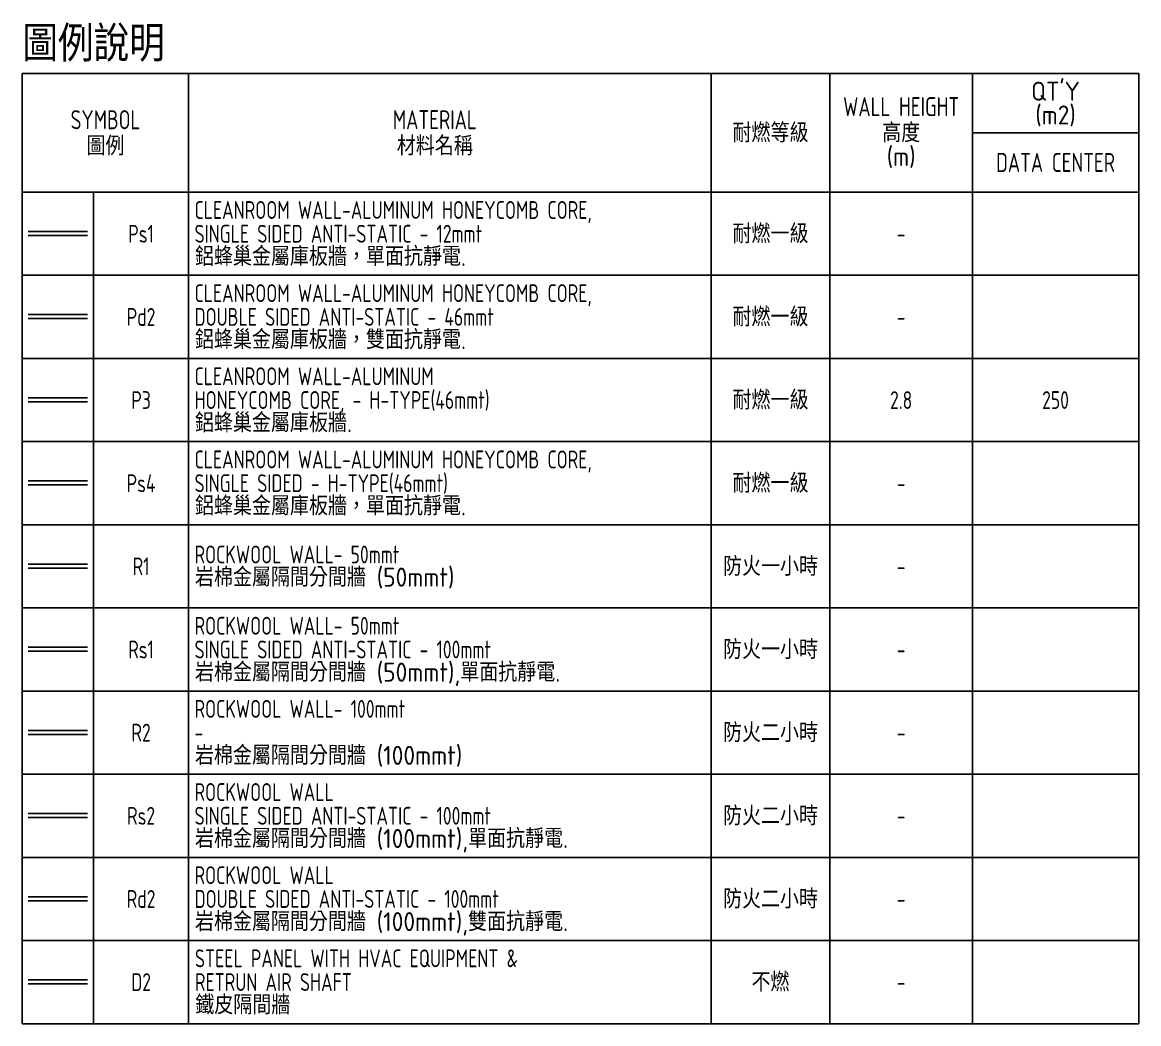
# Model space of a CAD drawing. Extents: x -186874 to 85479, y 4933 to 73531.
# Drawn here: x -106622 to -59622, y 25465 to 67614 of the extents above; entities that cross this region are included whole.
import ezdxf
from ezdxf.enums import TextEntityAlignment as Align

# ---------------------------------------------------------------- set-up
doc = ezdxf.new("R2010")
doc.units = 0
doc.header["$LTSCALE"] = 5
for name, color, linetype in [('A-W-2F', 244, 'Continuous'), ('A-W-D-2F', 30, 'Continuous'), ('a-w-d-P2', 140, 'Continuous'), ('A-W-DCC-D2', 200, 'Continuous'), ('A-W-P3', 24, 'Continuous'), ('A-W-R1', 190, 'Continuous'), ('A-W-S-2F', 184, 'Continuous'), ('a-W-s-P1', 106, 'Continuous'), ('a-W-s-P4', 154, 'Continuous'), ('A-W-Ss1', 191, 'Continuous'), ('NOTEFORM', 5, 'Continuous'), ('NOTETEXT', 4, 'Continuous')]:
    doc.layers.add(name, color=color, linetype=linetype)
doc.styles.add('AA-TXT', font='isocp.shx', dxfattribs={"width": 0.8, "bigfont": 'chineset.shx'})

msp = doc.modelspace()

# ---------------------------------------------------------------- linework, layer by layer
at = {"layer": 'A-W-2F', "ltscale": 0.2}
for p, q in [((-106372, 37811), (-103872, 37811)), ((-106372, 37642), (-103872, 37642))]:
    msp.add_line(p, q, dxfattribs=at)
at = {"layer": 'A-W-D-2F', "ltscale": 0.2}
for p, q in [((-106372, 30811), (-103872, 30811)), ((-106372, 30642), (-103872, 30642))]:
    msp.add_line(p, q, dxfattribs=at)
at = {"layer": 'a-w-d-P2'}
for p, q in [((-106372, 55311), (-103872, 55311)), ((-106372, 55142), (-103872, 55142))]:
    msp.add_line(p, q, dxfattribs=at)
at = {"layer": 'A-W-DCC-D2', "ltscale": 0.2}
for p, q in [((-106372, 27311), (-103872, 27311)), ((-106372, 27142), (-103872, 27142))]:
    msp.add_line(p, q, dxfattribs=at)
at = {"layer": 'A-W-P3'}
for p, q in [((-106372, 51811), (-103872, 51811)), ((-106372, 51642), (-103872, 51642))]:
    msp.add_line(p, q, dxfattribs=at)
at = {"layer": 'A-W-R1', "ltscale": 0.2}
for p, q in [((-106372, 44811), (-103872, 44811)), ((-106372, 44642), (-103872, 44642))]:
    msp.add_line(p, q, dxfattribs=at)
at = {"layer": 'A-W-S-2F', "ltscale": 0.2}
for p, q in [((-106372, 34311), (-103872, 34311)), ((-106372, 34142), (-103872, 34142))]:
    msp.add_line(p, q, dxfattribs=at)
at = {"layer": 'a-W-s-P1'}
for p, q in [((-106372, 58811), (-103872, 58811)), ((-106372, 58642), (-103872, 58642))]:
    msp.add_line(p, q, dxfattribs=at)
at = {"layer": 'a-W-s-P4'}
for p, q in [((-106372, 48311), (-103872, 48311)), ((-106372, 48142), (-103872, 48142))]:
    msp.add_line(p, q, dxfattribs=at)
at = {"layer": 'A-W-Ss1', "ltscale": 0.2}
for p, q in [((-106372, 41311), (-103872, 41311)), ((-106372, 41142), (-103872, 41142))]:
    msp.add_line(p, q, dxfattribs=at)
at = {"layer": 'NOTEFORM'}
for p, q in [((-106622, 25465), (-106622, 65465)), ((-106622, 65465), (-59622, 65465)), ((-99622, 25465), (-99622, 65465)), ((-77622, 25465), (-77622, 65465)), ((-72622, 25465), (-72622, 65465)), ((-66622, 25465), (-66622, 65465)), ((-59622, 25465), (-59622, 65465)), ((-66622, 62965), (-59622, 62965)), ((-106622, 60465), (-59622, 60465)), ((-103622, 25465), (-103622, 60465)), ((-106622, 56965), (-59622, 56965)), ((-106622, 53465), (-59622, 53465)), ((-106622, 49965), (-59622, 49965)), ((-106622, 46465), (-59622, 46465)), ((-106622, 42965), (-59622, 42965)), ((-106622, 39465), (-59622, 39465)), ((-106622, 35965), (-59622, 35965)), ((-106622, 32465), (-59622, 32465)), ((-106622, 28965), (-59622, 28965)), ((-106622, 25465), (-59622, 25465))]:
    msp.add_line(p, q, dxfattribs=at)

# ---------------------------------------------------------------- texts
at = {"layer": 'NOTETEXT', "style": 'AA-TXT'}
for s, height, p in [('圖例說明', 1500, (-106622, 66715)), ('鋁蜂巢金屬庫板牆，單面抗靜電.', 800, (-99356, 57760)), ('鋁蜂巢金屬庫板牆，雙面抗靜電.', 800, (-99356, 54260)), ('鋁蜂巢金屬庫板牆.', 800, (-99356, 50760)), ('鋁蜂巢金屬庫板牆，單面抗靜電.', 800, (-99356, 47260)), ('岩棉金屬隔間分間牆 (50mmt)', 800, (-99356, 44260)), ('岩棉金屬隔間分間牆 (50mmt),單面抗靜電.', 800, (-99356, 40260)), ('岩棉金屬隔間分間牆 (100mmt)', 800, (-99356, 36760)), ('岩棉金屬隔間分間牆 (100mmt),單面抗靜電.', 800, (-99356, 33260)), ('岩棉金屬隔間分間牆 (100mmt),雙面抗靜電.', 800, (-99356, 29760)), ('鐵皮隔間牆', 800, (-99340, 26260))]:
    msp.add_text(s, height=height, dxfattribs=at).set_placement(p, align=Align.MIDDLE_LEFT)
for s, p in [("QT'Y", (-63122, 64715)), ('(m2)', (-63122, 63715)), ('耐燃等級', (-75122, 62965)), ('高度', (-69622, 62965)), ('圖例', (-103122, 62415)), ('材料名稱', (-89256, 62415)), ('(m)', (-69622, 61965)), ('耐燃一級', (-75122, 58715)), ('耐燃一級', (-75122, 55215)), ('耐燃一級', (-75122, 51715)), ('耐燃一級', (-75122, 48215)), ('防火一小時', (-75122, 44715)), ('防火一小時', (-75122, 41215)), ('防火二小時', (-75122, 37715)), ('防火二小時', (-75122, 34215)), ('防火二小時', (-75122, 30715)), ('不燃', (-75122, 27215))]:
    msp.add_text(s, height=800, dxfattribs=at).set_placement(p, align=Align.MIDDLE_CENTER)
at = {"layer": 'NOTETEXT', "style": 'AA-TXT', "width": 0.8}
for s, p in [('WALL HEIGHT', (-69622, 64065)), ('SYMBOL', (-103122, 63515)), ('MATERIAL', (-89256, 63515)), ('DATA CENTER', (-63122, 61715))]:
    msp.add_text(s, height=800, dxfattribs=at).set_placement(p, align=Align.MIDDLE_CENTER)
for s, p in [('CLEANROOM WALL-ALUMINUM HONEYCOMB CORE,', (-99372, 59715)), ('SINGLE SIDED ANTI-STATIC - 12mmt', (-99372, 58715)), ('CLEANROOM WALL-ALUMINUM HONEYCOMB CORE,', (-99372, 56215)), ('DOUBLE SIDED ANTI-STATIC - 46mmt', (-99372, 55215)), ('CLEANROOM WALL-ALUMINUM ', (-99372, 52715)), ('HONEYCOMB CORE, - H-TYPE(46mmt)', (-99372, 51715)), ('CLEANROOM WALL-ALUMINUM HONEYCOMB CORE,', (-99372, 49215)), ('SINGLE SIDED - H-TYPE(46mmt)', (-99372, 48215)), ('ROCKWOOL WALL- 50mmt', (-99372, 45215)), ('ROCKWOOL WALL- 50mmt', (-99372, 42215)), ('SINGLE SIDED ANTI-STATIC - 100mmt', (-99372, 41215)), ('ROCKWOOL WALL- 100mmt', (-99372, 38715)), ('-', (-99372, 37715)), ('ROCKWOOL WALL', (-99372, 35215)), ('SINGLE SIDED ANTI-STATIC - 100mmt', (-99372, 34215)), ('ROCKWOOL WALL', (-99372, 31715)), ('DOUBLE SIDED ANTI-STATIC - 100mmt', (-99372, 30715)), ('STEEL PANEL WITH HVAC EQUIPMENT &', (-99356, 28215)), ('RETRUN AIR SHAFT', (-99356, 27215))]:
    msp.add_text(s, height=750, dxfattribs=at).set_placement(p, align=Align.MIDDLE_LEFT)
for s, p in [('Ps1', (-101622, 58715)), ('-', (-69622, 58715)), ('Pd2', (-101622, 55215)), ('-', (-69622, 55215)), ('P3', (-101622, 51715)), ('2.8', (-69622, 51715)), ('250', (-63122, 51715)), ('Ps4', (-101622, 48215)), ('-', (-69622, 48215)), ('R1', (-101622, 44715)), ('-', (-69622, 44715)), ('Rs1', (-101622, 41215)), ('-', (-69622, 41215)), ('R2', (-101622, 37715)), ('-', (-69622, 37715)), ('Rs2', (-101622, 34215)), ('-', (-69622, 34215)), ('Rd2', (-101622, 30715)), ('-', (-69622, 30715)), ('D2', (-101622, 27215)), ('-', (-69622, 27215))]:
    msp.add_text(s, height=750, dxfattribs=at).set_placement(p, align=Align.MIDDLE)

doc.saveas('drawing.dxf')
